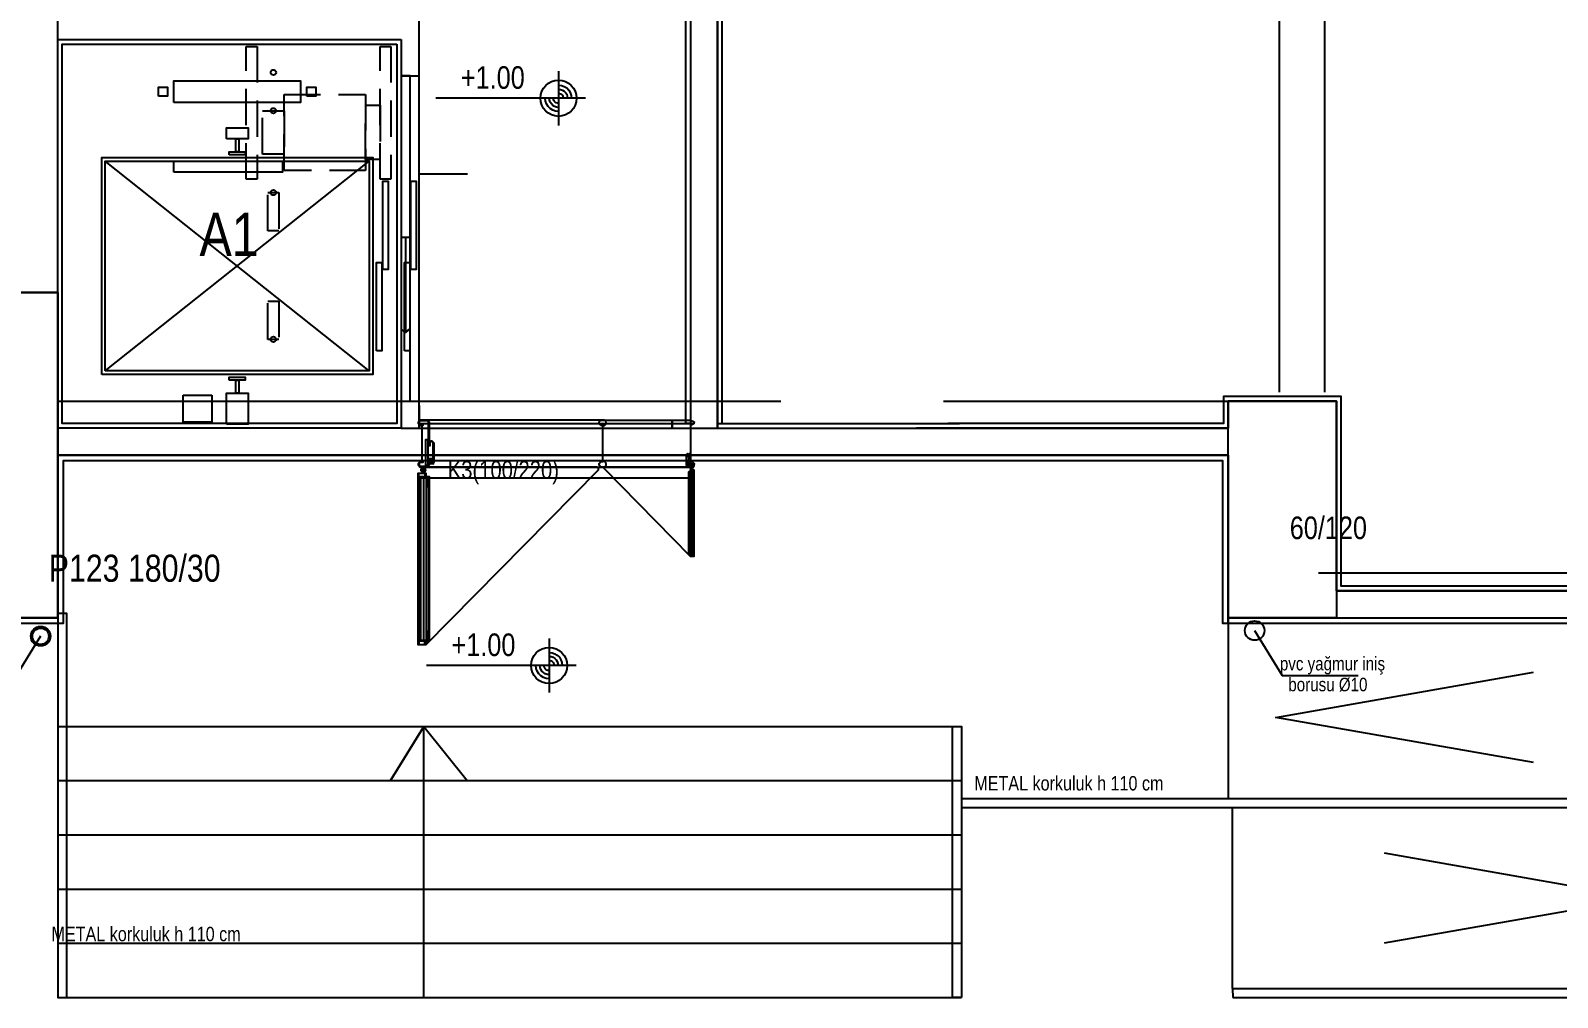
# Model space of a CAD drawing. Header units: centimetres. Extents: x 0 to 13360, y -30 to 2970.
# Drawn here: x 2059.1 to 2481.5, y 1117.1 to 1384.6 of the extents above; entities that cross this region are included whole.
import ezdxf
from ezdxf.enums import TextEntityAlignment as Align

# ---------------------------------------------------------------- set-up
doc = ezdxf.new("R2010")
doc.units = ezdxf.units.CM
doc.linetypes.add('DASHED', pattern=[15, 10, -5])
for name, color, linetype in [('SCOTT-HALAT', 6, 'CONTINUOUS'), ('SCOTT-ISARET', 1, 'CONTINUOUS'), ('SCOTT-KA', 30, 'CONTINUOUS'), ('SCOTT-KABIN', 5, 'CONTINUOUS'), ('SCOTT-KAPI', 3, 'CONTINUOUS'), ('SCOTT-MIMARI', 8, 'CONTINUOUS'), ('SCOTT-MOTOR-GIZLI', 6, 'DASHED'), ('SCOTT-RAY', 1, 'CONTINUOUS')]:
    doc.layers.add(name, color=color, linetype=linetype)
doc.styles.get("Standard").update_dxf_attribs({"font": 'arial.ttf', "width": 0.8})

msp = doc.modelspace()

# ---------------------------------------------------------------- linework, layer by layer
at = {"layer": 'SCOTT-HALAT'}
for centre in [(2126.25, 1373.05), (2126.25, 1362.45), (2126.25, 1339.8), (2126.25, 1299.2)]:
    msp.add_circle(centre, 0.75, dxfattribs=at)
at = {"layer": 'SCOTT-KA'}
msp.add_lwpolyline([(2098.75, 1364.75), (2098.75, 1370.75), (2133.75, 1370.75), (2133.75, 1364.75)], close=True, dxfattribs=at)
at = {"layer": 'SCOTT-KABIN'}
for p, q in [((2079.75, 1290.5), (2152.75, 1348.5)), ((2152.75, 1290.5), (2079.75, 1348.5))]:
    msp.add_line(p, q, dxfattribs=at)
for points in [[(2078.75, 1289.5), (2078.75, 1349.5), (2153.75, 1349.5), (2153.75, 1289.5)], [(2079.75, 1290.5), (2079.75, 1348.5), (2152.75, 1348.5), (2152.75, 1290.5)], [(2098.75, 1345.5), (2098.75, 1348.5), (2128.75, 1348.5), (2128.75, 1345.5)]]:
    msp.add_lwpolyline(points, close=True, dxfattribs=at)
at = {"layer": 'SCOTT-KAPI'}
for points in [[(2156.5, 1318.5), (2156.5, 1343), (2158, 1343), (2158, 1318.5)], [(2164.25, 1318.5), (2164.25, 1343), (2165.75, 1343), (2165.75, 1318.5)], [(2154.75, 1296), (2154.75, 1320.5), (2156.25, 1320.5), (2156.25, 1296)], [(2162.5, 1296), (2162.5, 1320.5), (2164, 1320.5), (2164, 1296)]]:
    msp.add_lwpolyline(points, close=True, dxfattribs=at)
at = {"layer": 'SCOTT-MIMARI'}
for p, q in [((2205.11, 1373.4), (2205.11, 1358.4)), ((2212.61, 1365.9), (2171.19, 1365.9)), ((2166.86, 1276.88), (2166.36, 1276.38)), ((2166.36, 1276.38), (2166.36, 1275.88)), ((2166.36, 1275.88), (2166.86, 1275.38)), ((2217.84, 1276.88), (2166.86, 1276.88)), ((2216.36, 1276.38), (2216.86, 1276.88)), ((2216.36, 1275.88), (2216.36, 1276.38)), ((2216.86, 1275.38), (2216.36, 1275.88)), ((2216.86, 1276.88), (2241.61, 1276.88)), ((2218.34, 1276.38), (2217.84, 1276.88)), ((2217.84, 1275.38), (2218.34, 1275.88)), ((2218.34, 1275.88), (2218.34, 1276.38)), ((2241.61, 1276.88), (2242.62, 1276.38)), ((2242.6, 1275.88), (2241.61, 1275.38)), ((2242.62, 1276.38), (2242.6, 1275.88)), ((2166.86, 1275.38), (2167.35, 1275.38)), ((2167.35, 1275.38), (2167.35, 1265.38)), ((2217.35, 1275.38), (2216.86, 1275.38)), ((2217.35, 1265.38), (2217.35, 1275.38)), ((2217.35, 1275.38), (2217.84, 1275.38)), ((2217.35, 1265.38), (2217.35, 1275.38)), ((2241.61, 1275.38), (2241.61, 1275.38)), ((2241.61, 1275.38), (2241.61, 1265.38)), ((2166.86, 1265.38), (2166.36, 1264.88)), ((2166.36, 1264.88), (2166.36, 1264.38)), ((2166.36, 1264.38), (2166.86, 1263.88)), ((2167.35, 1265.38), (2166.86, 1265.38)), ((2166.86, 1263.88), (2217.84, 1263.88)), ((2168.51, 1263.08), (2166.91, 1263.08)), ((2167.44, 1263.61), (2167.44, 1263.88)), ((2167.71, 1263.88), (2167.71, 1262.28)), ((2167.99, 1263.61), (2167.99, 1263.88)), ((2215.84, 1263.88), (2168.86, 1263.88)), ((2216.36, 1264.88), (2216.86, 1265.38)), ((2216.36, 1264.38), (2216.36, 1264.88)), ((2216.86, 1263.88), (2216.36, 1264.38)), ((2216.86, 1265.38), (2217.35, 1265.38)), ((2242.35, 1263.88), (2216.86, 1263.88)), ((2217.84, 1265.38), (2217.35, 1265.38)), ((2218.34, 1264.88), (2217.84, 1265.38)), ((2217.84, 1263.88), (2218.34, 1264.38)), ((2217.86, 1263.88), (2241.35, 1263.88)), ((2218.34, 1264.38), (2218.34, 1264.88)), ((2241.53, 1263.48), (2242.33, 1263.48)), ((2241.61, 1265.38), (2242.11, 1265.38)), ((2241.77, 1263.22), (2241.77, 1263.06)), ((2241.79, 1263.75), (2241.79, 1263.88)), ((2241.93, 1263.88), (2241.93, 1263.08)), ((2242.05, 1263.21), (2242.05, 1263.06)), ((2242.07, 1263.75), (2242.07, 1263.88)), ((2242.11, 1265.38), (2242.67, 1264.9)), ((2242.6, 1264.26), (2242.35, 1263.88)), ((2242.67, 1264.9), (2242.6, 1264.26)), ((2167.47, 1262.53), (2167.47, 1262.23)), ((2167.81, 1260.88), (2167.81, 1216)), ((2168.02, 1262.57), (2168.02, 1262.23)), ((2168.46, 1261.28), (2168.46, 1261.23)), ((2241.55, 1262.58), (2241.55, 1262.56)), ((2241.88, 1262.38), (2241.88, 1239.94)), ((2241.55, 1239.74), (2241.55, 1239.77)), ((2061.86, 1217.08), (2054.21, 1204.67)), ((2397.7, 1218.64), (2405.35, 1206.22)), ((2168.46, 1215.6), (2168.46, 1215.65)), ((2202.52, 1216.47), (2202.52, 1201.47)), ((2210.02, 1208.97), (2168.61, 1208.97)), ((2405.35, 1206.22), (2426.29, 1206.22))]:
    msp.add_line(p, q, dxfattribs=at)
for points in [[(3059.11, 1927.14), (1612.86, 1927.14), (1312.86, 1555.89), (1312.86, 1222.14), (1790.36, 1222.14), (1790.36, 1222.14), (2066.61, 1222.14), (2066.61, 1267.14), (2390.36, 1267.14), (2390.36, 1222.14), (3059.11, 1222.14), (3059.11, 1927.14)], [(2249.11, 1392.14), (2249.11, 1274.64), (2266.61, 1274.64), (2266.61, 1274.64), (2311.61, 1274.64), (2311.61, 1274.64), (2390.36, 1274.64), (2390.36, 1282.14), (2420.36, 1282.14), (2420.36, 1229.64), (2624.11, 1229.64), (2624.11, 1309.64), (2721.61, 1309.64), (2721.61, 1447.14), (2717.86, 1447.14), (2717.86, 1537.14), (2721.61, 1537.14), (2721.61, 1612.14), (2717.86, 1612.14), (2717.86, 1702.14)], [(2717.86, 1702.14), (2717.86, 1612.14), (2721.61, 1612.14), (2721.61, 1537.14), (2717.86, 1537.14), (2717.86, 1447.14), (2721.61, 1447.14), (2721.61, 1309.64), (2624.11, 1309.64), (2624.11, 1229.64), (2420.36, 1229.64), (2420.36, 1282.14), (2390.36, 1282.14), (2390.36, 1274.64), (2311.61, 1274.64), (2311.61, 1274.64), (2304.11, 1274.64)], [(2390.36, 1274.64), (2389.11, 1274.64), (2390.36, 1274.64), (2390.36, 1282.14), (2420.36, 1282.14), (2420.36, 1229.64), (2624.11, 1229.64), (2624.11, 1309.64), (2721.61, 1309.64), (2721.61, 1447.14), (2717.86, 1447.14), (2717.86, 1537.14), (2721.61, 1537.14), (2721.61, 1610.89), (2721.61, 1612.14), (2717.86, 1612.14), (2717.86, 1702.14)], [(2409.11, 1632.14), (2409.11, 1612.14), (2399.11, 1612.14), (2399.11, 1537.14), (2417.11, 1537.14), (2417.11, 1392.14), (2249.11, 1392.14), (2249.11, 1274.64)], [(2161.61, 1274.64), (2166.61, 1274.64), (2166.61, 1529.64)], [(2249.11, 1275.89), (2250.36, 1275.89), (2250.36, 1390.89), (2417.11, 1390.89), (2418.36, 1390.89), (2418.36, 1520.89)], [(2404.61, 1284.64), (2404.61, 1522.14)], [(2417.11, 1284.64), (2417.11, 1522.14)], [(2066.61, 1357.14), (2066.61, 1517.14)], [(2066.61, 1357.14), (2066.61, 1432.14)], [(2241.61, 1275.89), (2240.36, 1275.89), (2240.36, 1399.92), (2240.36, 1401.07), (2408.11, 1401.07)], [(2241.61, 1392.14), (2241.61, 1274.64), (2249.11, 1274.64), (2249.11, 1392.14)], [(2161.61, 1374.64), (2161.61, 1274.64), (2066.61, 1274.64), (2066.61, 1382.14), (2161.61, 1382.14)], [(2161.61, 1382.14), (2161.61, 1274.64), (2236.61, 1274.64), (2236.61, 1276.88)], [(2160.36, 1380.89), (2160.36, 1275.89), (2067.86, 1275.89), (2067.86, 1380.89), (2160.36, 1380.89)], [(2161.61, 1282.14), (2164.11, 1282.14), (2164.11, 1372.14), (2161.61, 1372.14)], [(2164.11, 1282.14), (2164.11, 1372.14), (2161.61, 1372.14), (2166.61, 1372.14)], [(2205.11, 1369.55), (2205.92, 1369.46), (2206.69, 1369.19), (2207.38, 1368.75), (2207.96, 1368.18), (2208.39, 1367.48), (2208.66, 1366.71), (2208.75, 1365.9)], [(2205.11, 1362.26), (2204.3, 1362.35), (2203.53, 1362.62), (2202.84, 1363.06), (2202.26, 1363.63), (2201.83, 1364.32), (2201.56, 1365.09), (2201.47, 1365.9)], [(2205.11, 1363.39), (2204.55, 1363.45), (2204.02, 1363.64), (2203.54, 1363.94), (2203.14, 1364.33), (2202.84, 1364.81), (2202.65, 1365.34), (2202.59, 1365.9)], [(2205.11, 1364.51), (2204.8, 1364.55), (2204.5, 1364.65), (2204.24, 1364.82), (2204.02, 1365.04), (2203.85, 1365.3), (2203.75, 1365.59), (2203.72, 1365.9)], [(2205.11, 1368.42), (2205.67, 1368.36), (2206.2, 1368.17), (2206.68, 1367.87), (2207.08, 1367.47), (2207.38, 1367), (2207.56, 1366.46), (2207.63, 1365.9)], [(2205.11, 1367.3), (2205.42, 1367.26), (2205.71, 1367.16), (2205.98, 1366.99), (2206.2, 1366.77), (2206.36, 1366.51), (2206.47, 1366.21), (2206.5, 1365.9)], [(2166.33, 1345.02), (2179.99, 1345.02)], [(2162.76, 1327.34), (2162.76, 1301.09), (2164.11, 1302.23), (2162.76, 1301.09), (2161.61, 1302.01)], [(2164.11, 1327.34), (2161.61, 1327.34)], [(2066.61, 1312.14), (2051.61, 1312.14)], [(2051.61, 1312.14), (2066.61, 1312.14), (2066.61, 1222.14), (2051.61, 1222.14), (2051.61, 1312.14)], [(2066.61, 1312.14), (2051.61, 1312.14)], [(2066.61, 1222.14), (2066.61, 1312.14)], [(2066.61, 1222.14), (2066.61, 1312.14)], [(2636.62, 1309.64), (2636.62, 1310.89), (2622.86, 1310.89), (2622.86, 1230.89), (2421.61, 1230.89), (2421.61, 1283.39), (2389.11, 1283.39), (2389.11, 1275.89), (2360.86, 1275.89)], [(2066.61, 1282.14), (2266.61, 1282.14)], [(2166.61, 1280.93), (2166.61, 1275.89), (2242.6, 1275.89)], [(2311.61, 1282.14), (2390.36, 1282.14)], [(2420.36, 1282.14), (2420.36, 1222.14), (2390.36, 1222.14), (2390.36, 1282.14), (2420.36, 1282.14)], [(2166.56, 1275.88), (2166.56, 1276.38), (2166.56, 1275.88), (2166.86, 1275.58), (2167.55, 1275.58), (2167.55, 1275.38), (2166.86, 1275.38), (2166.36, 1275.88), (2166.36, 1276.38), (2166.86, 1276.88), (2168.86, 1276.88), (2169.36, 1276.38), (2169.36, 1270.85), (2169.16, 1270.85), (2169.16, 1276.38), (2168.86, 1276.68), (2166.86, 1276.68), (2166.56, 1276.38)], [(2236.61, 1276.88), (2236.61, 1274.64), (2266.61, 1274.64)], [(2249.11, 1275.89), (2265.36, 1275.89), (2265.36, 1275.89), (2316.04, 1275.89)], [(2363.45, 1275.89), (2312.86, 1275.89)], [(2352.11, 1275.89), (2351.96, 1275.89)], [(2169.36, 1266.04), (2169.36, 1264.38), (2168.86, 1263.88), (2166.86, 1263.88), (2166.36, 1264.38), (2166.36, 1264.88), (2166.86, 1265.38), (2167.55, 1265.38), (2167.55, 1265.18), (2166.86, 1265.18), (2166.56, 1264.88), (2166.56, 1264.38), (2166.86, 1264.08), (2168.86, 1264.08), (2169.16, 1264.38), (2169.16, 1266.24), (2170.36, 1266.24), (2170.36, 1265.1), (2170.41, 1265.1), (2170.41, 1270.62), (2170.11, 1270.92), (2169.86, 1270.92), (2169.56, 1270.62), (2169.56, 1269.79), (2169.36, 1269.79), (2169.36, 1270.62), (2169.86, 1271.12), (2170.11, 1271.12), (2170.61, 1270.62), (2170.61, 1265.1), (2170.16, 1265.1), (2170.16, 1266.04), (2169.36, 1266.04)], [(2168.35, 1264.41), (2169.1, 1264.41), (2169.1, 1271.39), (2168.35, 1271.39), (2168.35, 1264.41)], [(2241.1, 1264.96), (2241.1, 1264.13), (2241.35, 1263.88), (2242.35, 1263.88), (2242.6, 1264.13), (2242.6, 1264.38), (2242.35, 1264.63), (2242.01, 1264.63), (2242.01, 1264.53), (2242.35, 1264.53), (2242.5, 1264.38), (2242.5, 1264.13), (2242.35, 1263.98), (2241.35, 1263.98), (2241.2, 1264.13), (2241.2, 1265.06), (2240.6, 1265.06), (2240.6, 1264.49), (2240.58, 1264.49), (2240.58, 1267.25), (2240.73, 1267.4), (2240.85, 1267.4), (2241, 1267.25), (2241, 1266.84), (2241.1, 1266.84), (2241.1, 1267.25), (2240.85, 1267.5), (2240.73, 1267.5), (2240.48, 1267.25), (2240.48, 1264.49), (2240.7, 1264.49), (2240.7, 1264.96), (2241.1, 1264.96)], [(2241.61, 1264.15), (2241.23, 1264.15), (2241.23, 1267.64), (2241.61, 1267.64), (2241.61, 1264.15)], [(2642.61, 1222.14), (2642.61, 1220.64), (2388.86, 1220.64), (2388.86, 1265.64), (2068.11, 1265.64), (2068.11, 1220.64), (1813.36, 1220.64), (1311.36, 1220.64), (1311.36, 1237.14), (1312.86, 1237.14)], [(1736.66, 1222.14), (2066.61, 1222.14), (2066.61, 1267.14)], [(2066.61, 1267.14), (2256.61, 1267.14)], [(2390.36, 1220.64), (2390.36, 1267.14), (2066.61, 1267.14), (2066.61, 1192.14), (2316.61, 1192.14), (2316.61, 1117.14)], [(2066.61, 1267.14), (2266.61, 1267.14)], [(2168.46, 1214.65), (2216.15, 1263.08), (2216.15, 1263.88)], [(2170.11, 1265.04), (2170.38, 1264.83), (2170.58, 1264.78), (2170.11, 1264.78), (2169.41, 1264.78), (2169.41, 1265.97), (2170.11, 1265.97), (2170.11, 1265.04)], [(2170.01, 1265.08), (2169.51, 1265.14), (2169.51, 1264.88), (2170.08, 1264.88), (2170.01, 1265.01), (2170.01, 1265.04), (2170.01, 1265.08)], [(2241.55, 1239.27), (2217.71, 1263.48), (2217.71, 1263.88)], [(2240.73, 1264.46), (2240.6, 1264.35), (2240.5, 1264.33), (2240.73, 1264.33), (2241.08, 1264.33), (2241.08, 1264.93), (2240.73, 1264.93), (2240.73, 1264.46)], [(2240.78, 1264.48), (2241.03, 1264.51), (2241.03, 1264.38), (2240.75, 1264.38), (2240.78, 1264.45), (2240.78, 1264.46), (2240.78, 1264.48)], [(2242.58, 1239.32), (2241.6, 1239.32), (2241.6, 1239.74), (2241.55, 1239.74), (2241.55, 1239.27), (2242.63, 1239.27), (2242.63, 1263.06), (2241.55, 1263.06), (2241.55, 1262.58), (2241.6, 1262.58), (2241.6, 1263.01), (2242.58, 1263.01), (2242.58, 1239.32)], [(2241.73, 1263.01), (2241.73, 1262.53), (2242.53, 1262.53), (2242.53, 1263.01)], [(2311.61, 1267.14), (2390.36, 1267.14)], [(2316.61, 1267.14), (2390.36, 1267.14)], [(2166.41, 1214.75), (2168.36, 1214.75), (2168.36, 1215.6), (2168.46, 1215.6), (2168.46, 1214.65), (2166.31, 1214.65), (2166.31, 1262.23), (2168.46, 1262.23), (2168.46, 1261.28), (2168.36, 1261.28), (2168.36, 1262.13), (2166.41, 1262.13), (2166.41, 1214.75)], [(2166.66, 1260.88), (2166.66, 1258.58), (2166.46, 1258.58), (2166.46, 1261.08), (2169.16, 1261.08), (2169.16, 1258.58), (2168.96, 1258.58), (2168.96, 1260.88), (2166.66, 1260.88)], [(2166.46, 1218.35), (2166.71, 1218.35), (2166.71, 1216.05), (2167.06, 1216.05), (2167.06, 1260.83), (2166.71, 1260.83), (2166.71, 1258.53), (2166.46, 1258.53), (2166.46, 1218.35)], [(2168.11, 1262.13), (2168.11, 1261.18), (2166.51, 1261.18), (2166.51, 1262.13)], [(2166.61, 1260.92), (2241.61, 1260.92)], [(2168.21, 1214.9), (2168.21, 1215.75), (2169.21, 1215.75), (2169.21, 1261.13), (2168.21, 1261.13), (2168.21, 1261.98), (2168.31, 1261.98), (2168.31, 1261.23), (2169.31, 1261.23), (2169.31, 1215.65), (2168.31, 1215.65), (2168.31, 1214.9), (2168.21, 1214.9)], [(2168.91, 1218.35), (2168.91, 1216.05), (2168.56, 1216.05), (2168.56, 1260.83), (2168.91, 1260.83), (2168.91, 1258.53), (2169.16, 1258.53), (2169.16, 1218.35), (2168.91, 1218.35)], [(2236.61, 1260.92), (2241.61, 1260.92)], [(2241.68, 1239.39), (2241.68, 1239.82), (2241.18, 1239.82), (2241.18, 1262.51), (2241.68, 1262.51), (2241.68, 1262.93), (2241.63, 1262.93), (2241.63, 1262.56), (2241.13, 1262.56), (2241.13, 1239.77), (2241.63, 1239.77), (2241.63, 1239.39), (2241.68, 1239.39)], [(2242.45, 1262.38), (2242.45, 1261.23), (2242.55, 1261.23), (2242.55, 1262.48), (2241.2, 1262.48), (2241.2, 1261.23), (2241.3, 1261.23), (2241.3, 1262.38), (2242.45, 1262.38)], [(2241.33, 1241.12), (2241.33, 1239.97), (2241.5, 1239.97), (2241.5, 1262.36), (2241.33, 1262.36), (2241.33, 1261.21), (2241.2, 1261.21), (2241.2, 1241.12), (2241.33, 1241.12)], [(2242.55, 1241.12), (2242.43, 1241.12), (2242.43, 1239.97), (2242.25, 1239.97), (2242.25, 1262.36), (2242.43, 1262.36), (2242.43, 1261.21), (2242.55, 1261.21), (2242.55, 1241.12)], [(2242.55, 1239.84), (2242.55, 1241.09), (2242.45, 1241.09), (2242.45, 1239.94), (2241.3, 1239.94), (2241.3, 1241.09), (2241.2, 1241.09), (2241.2, 1239.84), (2242.55, 1239.84)], [(2241.73, 1239.32), (2241.73, 1239.79), (2242.53, 1239.79), (2242.53, 1239.32)], [(2415.36, 1234.64), (2680.36, 1234.64)], [(2066.61, 1222.14), (2051.61, 1222.14)], [(2066.61, 1222.14), (2051.61, 1222.14)], [(2066.61, 1117.14), (2069.11, 1117.14), (2069.11, 1223.39), (2066.61, 1223.39)], [(2390.36, 1222.14), (2390.36, 1172.14)], [(2391.66, 1117.14), (2916.61, 1117.14), (2916.61, 1222.14)], [(2415.36, 1222.14), (2707.86, 1222.14)], [(2415.36, 1222.14), (2680.36, 1222.14)], [(2166.46, 1215.8), (2166.46, 1218.3), (2166.66, 1218.3), (2166.66, 1216), (2168.96, 1216), (2168.96, 1218.3), (2169.16, 1218.3), (2169.16, 1215.8), (2166.46, 1215.8)], [(2168.11, 1214.75), (2168.11, 1215.7), (2166.51, 1215.7), (2166.51, 1214.75)], [(2202.52, 1212.61), (2203.33, 1212.52), (2204.1, 1212.25), (2204.79, 1211.82), (2205.37, 1211.24), (2205.8, 1210.55), (2206.07, 1209.78), (2206.16, 1208.97)], [(2202.52, 1205.33), (2201.71, 1205.42), (2200.94, 1205.69), (2200.25, 1206.12), (2199.67, 1206.7), (2199.24, 1207.39), (2198.97, 1208.16), (2198.88, 1208.97)], [(2202.52, 1206.45), (2201.96, 1206.52), (2201.43, 1206.7), (2200.95, 1207), (2200.55, 1207.4), (2200.25, 1207.88), (2200.07, 1208.41), (2200, 1208.97)], [(2202.52, 1207.58), (2202.21, 1207.61), (2201.92, 1207.72), (2201.65, 1207.88), (2201.43, 1208.1), (2201.26, 1208.37), (2201.16, 1208.66), (2201.13, 1208.97)], [(2202.52, 1211.49), (2203.08, 1211.43), (2203.61, 1211.24), (2204.09, 1210.94), (2204.49, 1210.54), (2204.79, 1210.06), (2204.97, 1209.53), (2205.04, 1208.97)], [(2202.52, 1210.36), (2202.83, 1210.33), (2203.12, 1210.23), (2203.39, 1210.06), (2203.61, 1209.84), (2203.77, 1209.58), (2203.88, 1209.28), (2203.91, 1208.97)], [(2474.83, 1182.1), (2403.58, 1194.6), (2474.83, 1207.1)], [(2066.61, 1192.14), (2066.61, 1177.14), (2316.61, 1177.14)], [(2167.86, 1117.14), (2167.86, 1192.14), (2158.64, 1177.14), (2167.86, 1192.14), (2179.9, 1177.14)], [(2316.61, 1117.14), (2314.11, 1117.14), (2314.11, 1192.14)], [(2066.61, 1177.14), (2066.61, 1162.14), (2316.61, 1162.14)], [(2316.61, 1172.14), (2916.61, 1172.14), (2916.61, 1169.64), (2316.61, 1169.64)], [(2391.61, 1119.64), (2391.61, 1169.64)], [(2066.61, 1162.14), (2066.61, 1147.14), (2316.61, 1147.14)], [(2433.51, 1157.14), (2504.76, 1144.64), (2433.51, 1132.14)], [(2066.61, 1147.14), (2066.61, 1132.14), (2316.61, 1132.14)], [(2066.61, 1132.14), (2066.61, 1117.14), (2316.61, 1117.14)], [(2391.61, 1119.64), (2914.11, 1119.64)], [(2391.61, 1119.64), (2391.66, 1117.14)]]:
    msp.add_lwpolyline(points, dxfattribs=at)
for centre, radius in [((2205.11, 1365.9), 5), ((2167.71, 1263.08), 0.6), ((2167.71, 1263.08), 0.4), ((2241.93, 1263.48), 0.3), ((2241.93, 1263.48), 0.2), ((2397.7, 1218.64), 2.7), ((2061.86, 1217.08), 2.7), ((2061.86, 1217.08), 2.25), ((2202.52, 1208.97), 5)]:
    msp.add_circle(centre, radius, dxfattribs=at)
at = {"layer": 'SCOTT-MOTOR-GIZLI'}
for points in [[(2118.75, 1343.5), (2118.75, 1380.25), (2121.75, 1380.25), (2121.75, 1343.5)], [(2155.75, 1343.5), (2155.75, 1380.25), (2158.75, 1380.25), (2158.75, 1343.5)], [(2129.25, 1345.95), (2129.25, 1366.95), (2151.75, 1366.95), (2151.75, 1345.95)], [(2123.25, 1350.45), (2123.25, 1362.45), (2129.25, 1362.45), (2129.25, 1350.45)], [(2151.75, 1348.95), (2151.75, 1363.95), (2155.75, 1363.95), (2155.75, 1348.95)], [(2124.75, 1329.2), (2124.75, 1339.8), (2127.75, 1339.8), (2127.75, 1329.2)], [(2124.75, 1299.2), (2124.75, 1309.8), (2127.75, 1309.8), (2127.75, 1299.2)], [(2101.25, 1276.25), (2101.25, 1283.8), (2109.25, 1283.8), (2109.25, 1276.25)]]:
    msp.add_lwpolyline(points, close=True, dxfattribs=at)
at = {"layer": 'SCOTT-RAY'}
for points in [[(2094.5, 1366.5), (2094.5, 1369), (2097, 1369), (2097, 1366.5)], [(2135.5, 1366.5), (2135.5, 1369), (2138, 1369), (2138, 1366.5)], [(2113.25, 1354.7), (2113.25, 1357.7), (2119.25, 1357.7), (2119.25, 1354.7)], [(2115.85, 1351.05), (2115.85, 1354.7), (2116.65, 1354.7), (2116.65, 1351.05)], [(2114.03, 1350.25), (2114.03, 1351.05), (2118.47, 1351.05), (2118.47, 1350.25)], [(2114.03, 1287.95), (2114.03, 1288.75), (2118.47, 1288.75), (2118.47, 1287.95)], [(2113.25, 1275.75), (2113.25, 1284.3), (2119.25, 1284.3), (2119.25, 1275.75)], [(2115.85, 1284.3), (2115.85, 1287.95), (2116.65, 1287.95), (2116.65, 1284.3)]]:
    msp.add_lwpolyline(points, close=True, dxfattribs=at)

# ---------------------------------------------------------------- texts
at = {"layer": 'SCOTT-ISARET', "width": 0.8}
msp.add_text('A1', height=12, dxfattribs=at).set_placement((2114, 1328.25), align=Align.MIDDLE_CENTER)
at = {"layer": 'SCOTT-MIMARI', "width": 0.8}
for s, height, p in [('+1.00', 6.25, (2178.12, 1368.52)), ('K3(100/220)', 5, (2174.49, 1260.61)), ('60/120', 6.25, (2407.41, 1243.94)), ('P123 180/30', 7.5, (2064.11, 1232.14)), ('+1.00', 6.25, (2175.53, 1211.59)), ('pvc yağmur iniş', 3.75, (2404.67, 1207.62)), ('borusu %%c10', 3.75, (2407.01, 1201.84)), ('METAL korkuluk h 110 cm', 3.9936, (2320.14, 1174.4)), ('METAL korkuluk h 110 cm', 3.9936, (2064.86, 1132.7))]:
    msp.add_text(s, height=height, dxfattribs=at).set_placement(p)

doc.saveas('drawing.dxf')
